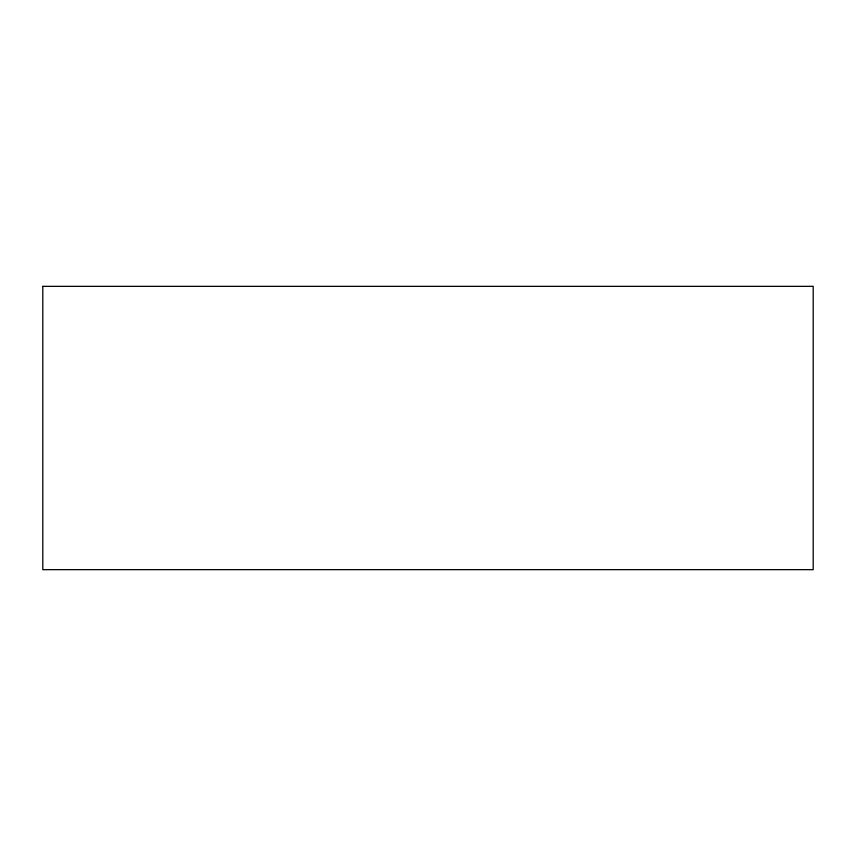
<?xml version="1.0" encoding="UTF-8"?>
<svg xmlns="http://www.w3.org/2000/svg" width="856" height="856" viewBox="0 0 856 856"><rect width="100%" height="100%" fill="white"/><g stroke="black" fill="none" stroke-linecap="round" stroke-linejoin="round"><path stroke-width="1.28" d="M42.8 286.343L42.8 569.657L813.2 569.657L813.2 286.343L42.8 286.343"/></g></svg>
